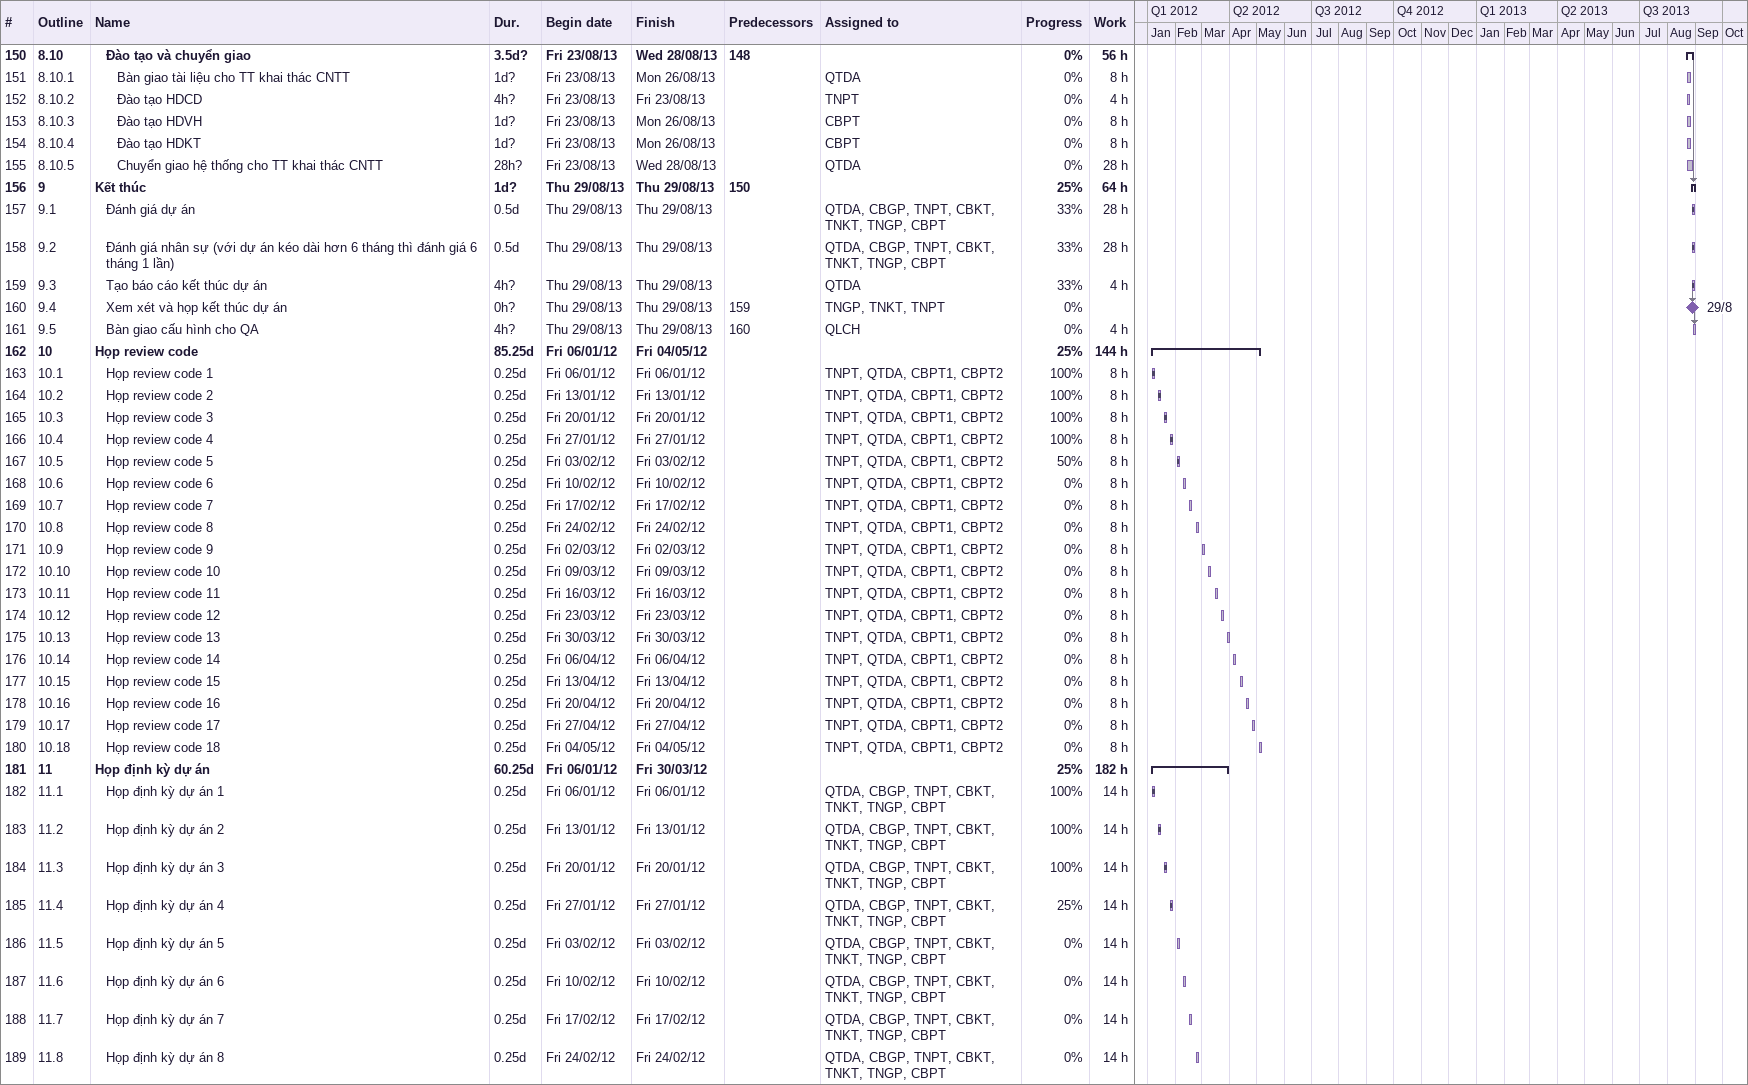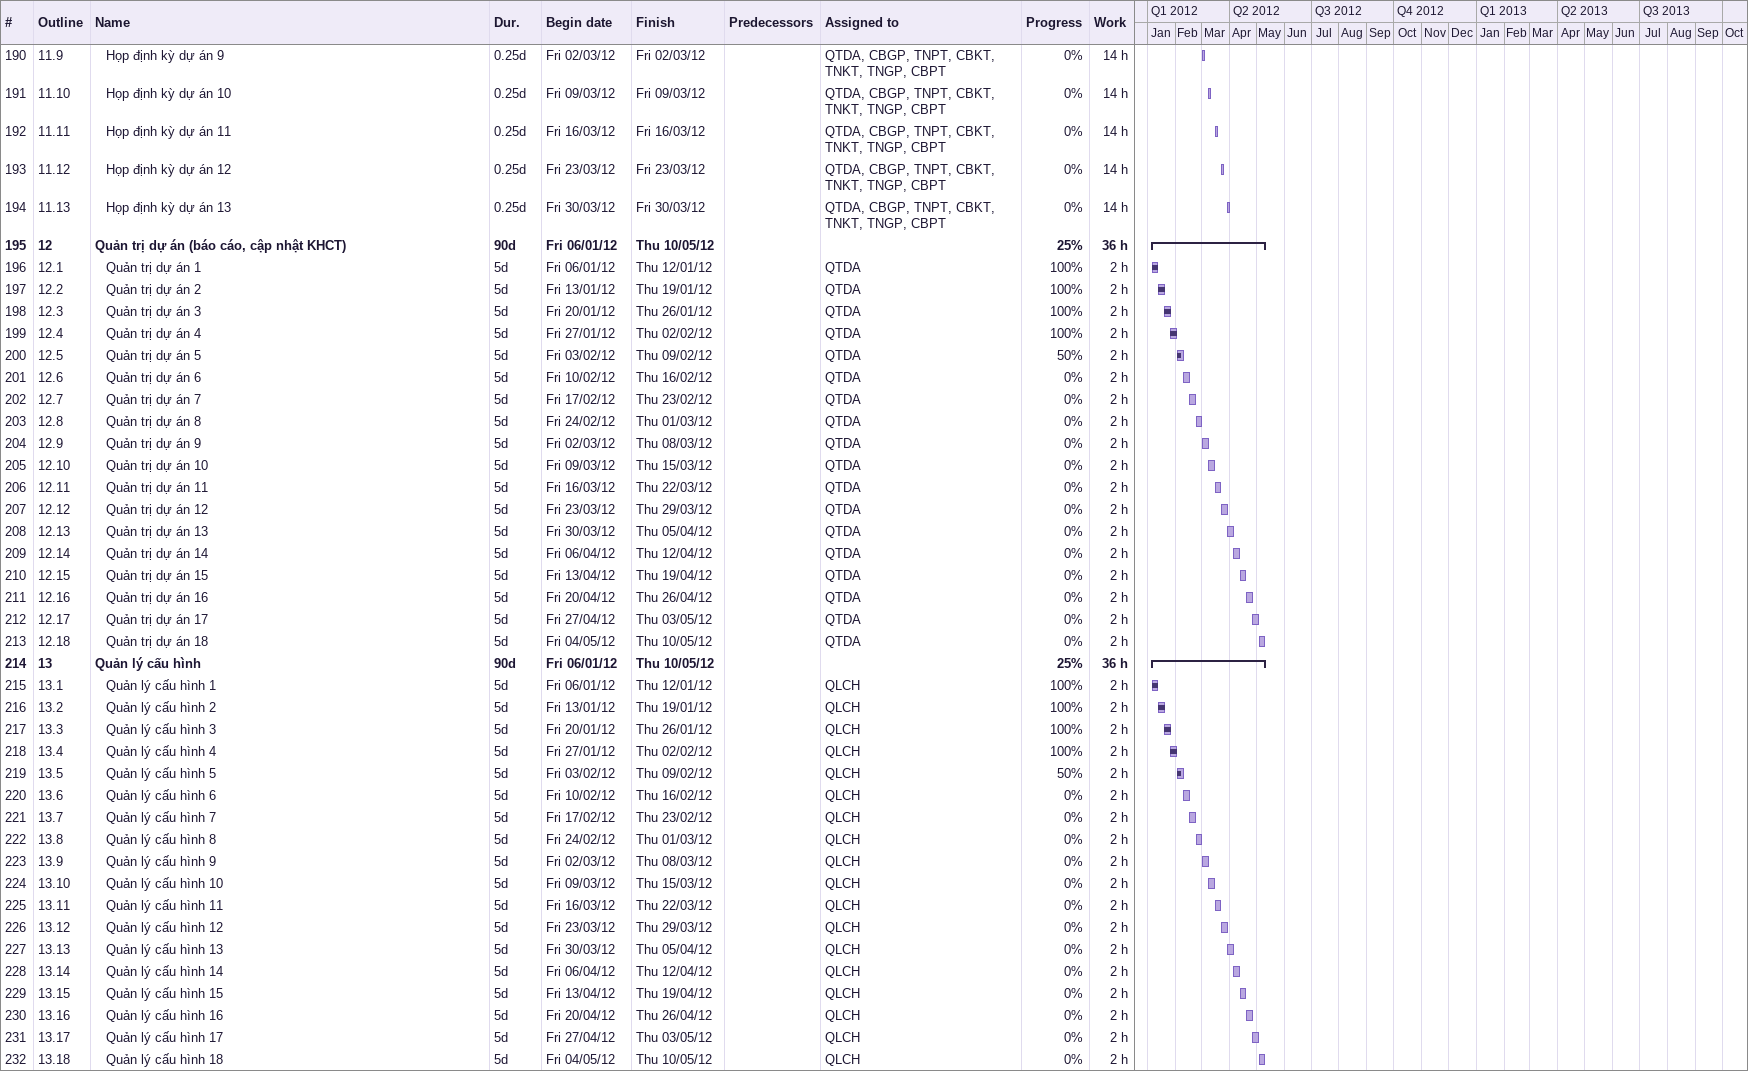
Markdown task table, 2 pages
| ID | WBS | Task | Duration | Start | Finish | Predecessors | Resources | % complete | Work (h) |
|---|---|---|---|---|---|---|---|---|---|
| 150 | 8.10 | **Đào tạo và chuyển giao** | 3.5d? | 2013-08-23 | 2013-08-28 | 148 |  | 0 | 56 |
| 151 | 8.10.1 | Bàn giao tài liệu cho TT khai thác CNTT | 1d? | 2013-08-23 | 2013-08-26 |  | QTDA | 0 | 8 |
| 152 | 8.10.2 | Đào tạo HDCD | 4h? | 2013-08-23 | 2013-08-23 |  | TNPT | 0 | 4 |
| 153 | 8.10.3 | Đào tạo HDVH | 1d? | 2013-08-23 | 2013-08-26 |  | CBPT | 0 | 8 |
| 154 | 8.10.4 | Đào tạo HDKT | 1d? | 2013-08-23 | 2013-08-26 |  | CBPT | 0 | 8 |
| 155 | 8.10.5 | Chuyển giao hệ thống cho TT khai thác CNTT | 28h? | 2013-08-23 | 2013-08-28 |  | QTDA | 0 | 28 |
| 156 | 9 | **Kết thúc** | 1d? | 2013-08-29 | 2013-08-29 | 150 |  | 25 | 64 |
| 157 | 9.1 | Đánh giá dự án | 0.5d | 2013-08-29 | 2013-08-29 |  | QTDA, CBGP, TNPT, CBKT, TNKT, TNGP, CBPT | 33 | 28 |
| 158 | 9.2 | Đánh giá nhân sự (với dự án kéo dài hơn 6 tháng thì đánh giá 6 tháng 1 lần) | 0.5d | 2013-08-29 | 2013-08-29 |  | QTDA, CBGP, TNPT, CBKT, TNKT, TNGP, CBPT | 33 | 28 |
| 159 | 9.3 | Tạo báo cáo kết thúc dự án | 4h? | 2013-08-29 | 2013-08-29 |  | QTDA | 33 | 4 |
| 160 | 9.4 | Xem xét và họp kết thúc dự án | 0h? | 2013-08-29 | 2013-08-29 | 159 | TNGP, TNKT, TNPT | 0 |  |
| 161 | 9.5 | Bàn giao cấu hình cho QA | 4h? | 2013-08-29 | 2013-08-29 | 160 | QLCH | 0 | 4 |
| 162 | 10 | **Họp review code** | 85.25d | 2012-01-06 | 2012-05-04 |  |  | 25 | 144 |
| 163 | 10.1 | Họp review code 1 | 0.25d | 2012-01-06 | 2012-01-06 |  | TNPT, QTDA, CBPT1, CBPT2 | 100 | 8 |
| 164 | 10.2 | Họp review code 2 | 0.25d | 2012-01-13 | 2012-01-13 |  | TNPT, QTDA, CBPT1, CBPT2 | 100 | 8 |
| 165 | 10.3 | Họp review code 3 | 0.25d | 2012-01-20 | 2012-01-20 |  | TNPT, QTDA, CBPT1, CBPT2 | 100 | 8 |
| 166 | 10.4 | Họp review code 4 | 0.25d | 2012-01-27 | 2012-01-27 |  | TNPT, QTDA, CBPT1, CBPT2 | 100 | 8 |
| 167 | 10.5 | Họp review code 5 | 0.25d | 2012-02-03 | 2012-02-03 |  | TNPT, QTDA, CBPT1, CBPT2 | 50 | 8 |
| 168 | 10.6 | Họp review code 6 | 0.25d | 2012-02-10 | 2012-02-10 |  | TNPT, QTDA, CBPT1, CBPT2 | 0 | 8 |
| 169 | 10.7 | Họp review code 7 | 0.25d | 2012-02-17 | 2012-02-17 |  | TNPT, QTDA, CBPT1, CBPT2 | 0 | 8 |
| 170 | 10.8 | Họp review code 8 | 0.25d | 2012-02-24 | 2012-02-24 |  | TNPT, QTDA, CBPT1, CBPT2 | 0 | 8 |
| 171 | 10.9 | Họp review code 9 | 0.25d | 2012-03-02 | 2012-03-02 |  | TNPT, QTDA, CBPT1, CBPT2 | 0 | 8 |
| 172 | 10.10 | Họp review code 10 | 0.25d | 2012-03-09 | 2012-03-09 |  | TNPT, QTDA, CBPT1, CBPT2 | 0 | 8 |
| 173 | 10.11 | Họp review code 11 | 0.25d | 2012-03-16 | 2012-03-16 |  | TNPT, QTDA, CBPT1, CBPT2 | 0 | 8 |
| 174 | 10.12 | Họp review code 12 | 0.25d | 2012-03-23 | 2012-03-23 |  | TNPT, QTDA, CBPT1, CBPT2 | 0 | 8 |
| 175 | 10.13 | Họp review code 13 | 0.25d | 2012-03-30 | 2012-03-30 |  | TNPT, QTDA, CBPT1, CBPT2 | 0 | 8 |
| 176 | 10.14 | Họp review code 14 | 0.25d | 2012-04-06 | 2012-04-06 |  | TNPT, QTDA, CBPT1, CBPT2 | 0 | 8 |
| 177 | 10.15 | Họp review code 15 | 0.25d | 2012-04-13 | 2012-04-13 |  | TNPT, QTDA, CBPT1, CBPT2 | 0 | 8 |
| 178 | 10.16 | Họp review code 16 | 0.25d | 2012-04-20 | 2012-04-20 |  | TNPT, QTDA, CBPT1, CBPT2 | 0 | 8 |
| 179 | 10.17 | Họp review code 17 | 0.25d | 2012-04-27 | 2012-04-27 |  | TNPT, QTDA, CBPT1, CBPT2 | 0 | 8 |
| 180 | 10.18 | Họp review code 18 | 0.25d | 2012-05-04 | 2012-05-04 |  | TNPT, QTDA, CBPT1, CBPT2 | 0 | 8 |
| 181 | 11 | **Họp định kỳ dự án** | 60.25d | 2012-01-06 | 2012-03-30 |  |  | 25 | 182 |
| 182 | 11.1 | Họp định kỳ dự án 1 | 0.25d | 2012-01-06 | 2012-01-06 |  | QTDA, CBGP, TNPT, CBKT, TNKT, TNGP, CBPT | 100 | 14 |
| 183 | 11.2 | Họp định kỳ dự án 2 | 0.25d | 2012-01-13 | 2012-01-13 |  | QTDA, CBGP, TNPT, CBKT, TNKT, TNGP, CBPT | 100 | 14 |
| 184 | 11.3 | Họp định kỳ dự án 3 | 0.25d | 2012-01-20 | 2012-01-20 |  | QTDA, CBGP, TNPT, CBKT, TNKT, TNGP, CBPT | 100 | 14 |
| 185 | 11.4 | Họp định kỳ dự án 4 | 0.25d | 2012-01-27 | 2012-01-27 |  | QTDA, CBGP, TNPT, CBKT, TNKT, TNGP, CBPT | 25 | 14 |
| 186 | 11.5 | Họp định kỳ dự án 5 | 0.25d | 2012-02-03 | 2012-02-03 |  | QTDA, CBGP, TNPT, CBKT, TNKT, TNGP, CBPT | 0 | 14 |
| 187 | 11.6 | Họp định kỳ dự án 6 | 0.25d | 2012-02-10 | 2012-02-10 |  | QTDA, CBGP, TNPT, CBKT, TNKT, TNGP, CBPT | 0 | 14 |
| 188 | 11.7 | Họp định kỳ dự án 7 | 0.25d | 2012-02-17 | 2012-02-17 |  | QTDA, CBGP, TNPT, CBKT, TNKT, TNGP, CBPT | 0 | 14 |
| 189 | 11.8 | Họp định kỳ dự án 8 | 0.25d | 2012-02-24 | 2012-02-24 |  | QTDA, CBGP, TNPT, CBKT, TNKT, TNGP, CBPT | 0 | 14 |
| 190 | 11.9 | Họp định kỳ dự án 9 | 0.25d | 2012-03-02 | 2012-03-02 |  | QTDA, CBGP, TNPT, CBKT, TNKT, TNGP, CBPT | 0 | 14 |
| 191 | 11.10 | Họp định kỳ dự án 10 | 0.25d | 2012-03-09 | 2012-03-09 |  | QTDA, CBGP, TNPT, CBKT, TNKT, TNGP, CBPT | 0 | 14 |
| 192 | 11.11 | Họp định kỳ dự án 11 | 0.25d | 2012-03-16 | 2012-03-16 |  | QTDA, CBGP, TNPT, CBKT, TNKT, TNGP, CBPT | 0 | 14 |
| 193 | 11.12 | Họp định kỳ dự án 12 | 0.25d | 2012-03-23 | 2012-03-23 |  | QTDA, CBGP, TNPT, CBKT, TNKT, TNGP, CBPT | 0 | 14 |
| 194 | 11.13 | Họp định kỳ dự án 13 | 0.25d | 2012-03-30 | 2012-03-30 |  | QTDA, CBGP, TNPT, CBKT, TNKT, TNGP, CBPT | 0 | 14 |
| 195 | 12 | **Quản trị dự án (báo cáo, cập nhật KHCT)** | 90d | 2012-01-06 | 2012-05-10 |  |  | 25 | 36 |
| 196 | 12.1 | Quản trị dự án 1 | 5d | 2012-01-06 | 2012-01-12 |  | QTDA | 100 | 2 |
| 197 | 12.2 | Quản trị dự án 2 | 5d | 2012-01-13 | 2012-01-19 |  | QTDA | 100 | 2 |
| 198 | 12.3 | Quản trị dự án 3 | 5d | 2012-01-20 | 2012-01-26 |  | QTDA | 100 | 2 |
| 199 | 12.4 | Quản trị dự án 4 | 5d | 2012-01-27 | 2012-02-02 |  | QTDA | 100 | 2 |
| 200 | 12.5 | Quản trị dự án 5 | 5d | 2012-02-03 | 2012-02-09 |  | QTDA | 50 | 2 |
| 201 | 12.6 | Quản trị dự án 6 | 5d | 2012-02-10 | 2012-02-16 |  | QTDA | 0 | 2 |
| 202 | 12.7 | Quản trị dự án 7 | 5d | 2012-02-17 | 2012-02-23 |  | QTDA | 0 | 2 |
| 203 | 12.8 | Quản trị dự án 8 | 5d | 2012-02-24 | 2012-03-01 |  | QTDA | 0 | 2 |
| 204 | 12.9 | Quản trị dự án 9 | 5d | 2012-03-02 | 2012-03-08 |  | QTDA | 0 | 2 |
| 205 | 12.10 | Quản trị dự án 10 | 5d | 2012-03-09 | 2012-03-15 |  | QTDA | 0 | 2 |
| 206 | 12.11 | Quản trị dự án 11 | 5d | 2012-03-16 | 2012-03-22 |  | QTDA | 0 | 2 |
| 207 | 12.12 | Quản trị dự án 12 | 5d | 2012-03-23 | 2012-03-29 |  | QTDA | 0 | 2 |
| 208 | 12.13 | Quản trị dự án 13 | 5d | 2012-03-30 | 2012-04-05 |  | QTDA | 0 | 2 |
| 209 | 12.14 | Quản trị dự án 14 | 5d | 2012-04-06 | 2012-04-12 |  | QTDA | 0 | 2 |
| 210 | 12.15 | Quản trị dự án 15 | 5d | 2012-04-13 | 2012-04-19 |  | QTDA | 0 | 2 |
| 211 | 12.16 | Quản trị dự án 16 | 5d | 2012-04-20 | 2012-04-26 |  | QTDA | 0 | 2 |
| 212 | 12.17 | Quản trị dự án 17 | 5d | 2012-04-27 | 2012-05-03 |  | QTDA | 0 | 2 |
| 213 | 12.18 | Quản trị dự án 18 | 5d | 2012-05-04 | 2012-05-10 |  | QTDA | 0 | 2 |
| 214 | 13 | **Quản lý cấu hình** | 90d | 2012-01-06 | 2012-05-10 |  |  | 25 | 36 |
| 215 | 13.1 | Quản lý cấu hình 1 | 5d | 2012-01-06 | 2012-01-12 |  | QLCH | 100 | 2 |
| 216 | 13.2 | Quản lý cấu hình 2 | 5d | 2012-01-13 | 2012-01-19 |  | QLCH | 100 | 2 |
| 217 | 13.3 | Quản lý cấu hình 3 | 5d | 2012-01-20 | 2012-01-26 |  | QLCH | 100 | 2 |
| 218 | 13.4 | Quản lý cấu hình 4 | 5d | 2012-01-27 | 2012-02-02 |  | QLCH | 100 | 2 |
| 219 | 13.5 | Quản lý cấu hình 5 | 5d | 2012-02-03 | 2012-02-09 |  | QLCH | 50 | 2 |
| 220 | 13.6 | Quản lý cấu hình 6 | 5d | 2012-02-10 | 2012-02-16 |  | QLCH | 0 | 2 |
| 221 | 13.7 | Quản lý cấu hình 7 | 5d | 2012-02-17 | 2012-02-23 |  | QLCH | 0 | 2 |
| 222 | 13.8 | Quản lý cấu hình 8 | 5d | 2012-02-24 | 2012-03-01 |  | QLCH | 0 | 2 |
| 223 | 13.9 | Quản lý cấu hình 9 | 5d | 2012-03-02 | 2012-03-08 |  | QLCH | 0 | 2 |
| 224 | 13.10 | Quản lý cấu hình 10 | 5d | 2012-03-09 | 2012-03-15 |  | QLCH | 0 | 2 |
| 225 | 13.11 | Quản lý cấu hình 11 | 5d | 2012-03-16 | 2012-03-22 |  | QLCH | 0 | 2 |
| 226 | 13.12 | Quản lý cấu hình 12 | 5d | 2012-03-23 | 2012-03-29 |  | QLCH | 0 | 2 |
| 227 | 13.13 | Quản lý cấu hình 13 | 5d | 2012-03-30 | 2012-04-05 |  | QLCH | 0 | 2 |
| 228 | 13.14 | Quản lý cấu hình 14 | 5d | 2012-04-06 | 2012-04-12 |  | QLCH | 0 | 2 |
| 229 | 13.15 | Quản lý cấu hình 15 | 5d | 2012-04-13 | 2012-04-19 |  | QLCH | 0 | 2 |
| 230 | 13.16 | Quản lý cấu hình 16 | 5d | 2012-04-20 | 2012-04-26 |  | QLCH | 0 | 2 |
| 231 | 13.17 | Quản lý cấu hình 17 | 5d | 2012-04-27 | 2012-05-03 |  | QLCH | 0 | 2 |
| 232 | 13.18 | Quản lý cấu hình 18 | 5d | 2012-05-04 | 2012-05-10 |  | QLCH | 0 | 2 |
